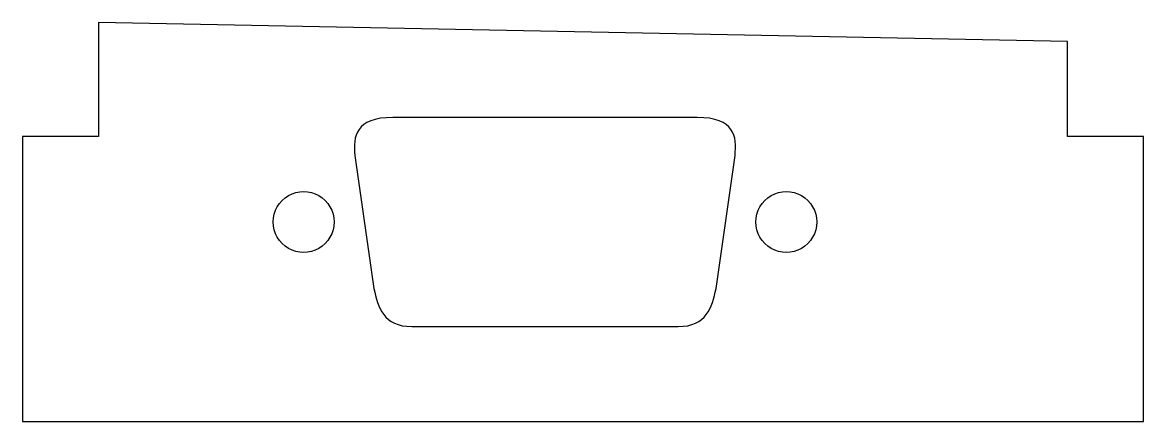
# Model space of a CAD drawing. Extents: x 10.5 to 69.5, y 0 to 21.
import ezdxf

# ---------------------------------------------------------------- set-up
doc = ezdxf.new("R2010")
doc.units = 0
doc.layers.add('Ebene_1', color=7, linetype='CONTINUOUS')

msp = doc.modelspace()

# ---------------------------------------------------------------- linework, layer by layer
at = {"layer": 'Ebene_1', "color": 7}
for points in [[(10.5, -0.000006), (69.499999, -0.000006), (69.499999, 14.999998), (65.499999, 14.999998), (65.499999, 20), (14.5, 21), (14.5, 14.999998), (10.5, 14.999998), (10.5, -0.000006)], [(46.000001, 15.999999), (30.000002, 15.999999)], [(28, 13.999995), (29.000001, 7.000009)], [(46.999999, 7.000009), (48, 13.999995)], [(26.899998, 10.499999), (26.899998, 10.499999)], [(52.299997, 10.499999), (52.299997, 10.499999)], [(31, 5.000013), (44.999997, 5.000013)]]:
    msp.add_lwpolyline(points, dxfattribs=at)
for points in [[(30.000002, 15.999999), (28, 15.999999), (27.9, 15.000001), (28, 13.999995)], [(48, 13.999995), (48.1, 15.000001), (48, 15.999999), (46.000001, 15.999999)], [(23.699998, 10.499999), (23.699998, 11.071624), (24.004956, 11.599827), (24.499998, 11.885639)], [(24.499998, 11.885639), (24.995039, 12.171452), (25.604956, 12.171452), (26.099998, 11.885639)], [(26.099998, 11.885639), (26.595039, 11.599827), (26.899998, 11.071624), (26.899998, 10.499999)], [(49.099997, 10.499999), (49.099997, 11.071624), (49.404956, 11.599827), (49.899997, 11.885639)], [(49.899997, 11.885639), (50.395039, 12.171452), (51.004956, 12.171452), (51.499997, 11.885639)], [(51.499997, 11.885639), (51.995039, 11.599827), (52.299997, 11.071624), (52.299997, 10.499999)], [(24.499998, 9.114358), (24.004956, 9.400171), (23.699998, 9.928374), (23.699998, 10.499999)], [(26.899998, 10.499999), (26.899998, 9.928374), (26.595039, 9.400171), (26.099998, 9.114358)], [(49.899997, 9.114358), (49.404956, 9.400171), (49.099997, 9.928374), (49.099997, 10.499999)], [(52.299997, 10.499999), (52.299997, 9.928374), (51.995039, 9.400171), (51.499997, 9.114358)], [(26.099998, 9.114358), (25.604956, 8.828546), (24.995039, 8.828546), (24.499998, 9.114358)], [(51.499997, 9.114358), (51.004956, 8.828546), (50.395039, 8.828546), (49.899997, 9.114358)], [(29.000001, 7.000009), (29.200001, 6.000011), (29.5, 5.000013), (31, 5.000013)], [(44.999997, 5.000013), (46.499997, 5.000013), (46.8, 6.000011), (46.999999, 7.000009)]]:
    msp.add_open_spline(points, degree=3, dxfattribs=at)

doc.saveas('drawing.dxf')
